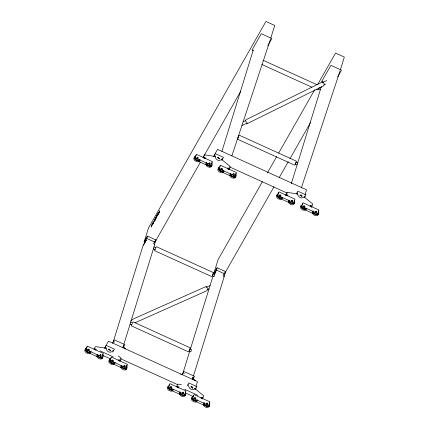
<?xml version="1.0" encoding="UTF-8"?>
<svg xmlns="http://www.w3.org/2000/svg" width="429" height="429" viewBox="0 0 429 429"><rect width="100%" height="100%" fill="white"/><g stroke="black" fill="none" stroke-linecap="round" stroke-linejoin="round"><path stroke-width="0.64" d="M145.222 241.066L144.6 242.417L144.954 242.578M213.921 273.922L214.527 272.554M214.827 272.699L214.243 274.018L214.559 274.211M85.854 349.034L85.816 350.295M87.564 349.812L88.143 350.649L88.969 350.6M90.503 351.812L90.208 352.767L90.669 351.952C88.739 353.619 84.556 351.094 85.768 348.632L85.301 349.447L85.709 349.126M90.728 351.919C90.133 356.14 82.25 351.726 85.5 348.991M97.313 354.365C96.337 358.247 105.143 359.754 102.821 355.121M97.528 354.52C97.238 356.923 100.783 358.934 102.67 357.405L102.209 358.22L102.451 357.786M97.855 354.488L97.817 355.748M102.729 357.373C102.161 361.245 95.109 357.861 97.056 354.799M109.856 359.942L109.926 360.934L111.17 362.392L113.079 363.068L114.538 362.564L114.082 363.009M111.572 360.725L112.151 361.561L113.042 361.39M114.505 362.719L114.211 363.679L114.677 362.859C112.747 364.532 108.564 362.006 109.77 359.54L109.309 360.355L109.717 360.033M114.731 362.832C114.141 367.052 106.258 362.634 109.502 359.899M121.316 365.277C120.345 369.154 129.145 370.661 126.828 366.028M123.429 345.645L123.847 347.458L125.735 348.991M121.536 365.433L121.916 367.101L123.043 368.087M121.756 365.69L121.825 366.661L122.517 367.664M126.512 368.173L126.212 369.133L126.678 368.318L125.075 368.87L122.978 368.125M126.732 368.286C126.142 372.506 118.259 368.087 121.504 365.352M168.409 386.556C167.508 390.803 176.056 388.835 172.04 389.87M194.927 157.255L195.163 159.03M171.552 387.274L170.828 386.872M196.638 158.038L196.659 158.333M173.278 389.441C172.689 393.661 164.806 389.242 168.05 386.508M199.576 160.033L199.281 160.988L199.742 160.173C197.812 161.846 193.629 159.32 194.841 156.853L194.375 157.668M179.864 391.886C178.893 395.763 187.693 397.27 185.376 392.637M206.387 162.586C205.411 166.468 214.216 167.975 211.894 163.342M206.928 162.714C205.716 166.972 215.803 165.117 209.352 165.964M185.06 394.787L184.765 395.742L185.226 394.927C183.419 396.364 180.389 394.685 180.024 392.562M185.28 394.894C184.69 399.115 176.807 394.696 180.057 391.967M211.803 165.599C211.234 169.466 204.183 166.082 206.129 163.02M192.959 377.407L193.039 378.593L193.887 379.815M193.034 377.279L193.452 379.091L195.34 380.625M192.256 398.219L192.546 397.216M192.412 397.463C191.2 401.726 201.287 399.871 194.836 400.718M218.935 168.168L219.283 169.68L220.243 170.613L222.152 171.294L223.611 170.79L223.155 171.235M197.061 400.241L196.766 401.195L197.227 400.38C195.302 402.053 191.114 399.528 192.326 397.061M197.286 400.348C196.568 405.04 188.009 399.147 192.653 397.211M223.804 171.053C223.214 175.273 215.331 170.855 218.576 168.125M203.872 402.793C202.896 406.676 211.701 408.183 209.379 403.55M204.086 402.954C203.818 404.869 205.925 406.247 207.631 406.386M204.263 403.673L204.327 403.067M204.413 402.917C203.518 407.164 212.065 405.201 208.044 406.236M230.389 173.498C229.418 177.381 238.218 178.888 235.902 174.254M230.609 173.654C230.314 176.056 233.859 178.067 235.752 176.539L235.29 177.354L235.585 176.399M230.829 173.911L230.899 174.882L231.59 175.885M232.647 174.399L233.044 175.134L233.939 175.279M209.288 405.807C208.725 409.674 201.668 406.29 203.614 403.228M277.483 194.777C277.252 196.857 279.96 198.434 281.789 197.694M279.193 195.554L279.59 196.289L280.598 196.343M282.132 197.554L281.837 198.509L282.298 197.694C280.491 199.131 277.461 197.453 277.096 195.329M282.352 197.662C281.762 201.882 273.879 197.469 277.123 194.734M288.937 200.107C287.966 203.989 296.766 205.496 294.45 200.863M291.194 201.008L291.591 201.743L292.599 201.796M294.133 203.008L293.838 203.963L294.299 203.148L293.618 203.807M294.358 203.121C293.763 207.341 285.886 202.922 289.13 200.187M301.485 205.689C300.273 209.947 310.36 208.092 303.909 208.939M304.622 206.429L303.898 206.022M306.134 208.462L305.839 209.422L306.306 208.607L306.295 209.143C304.719 212.419 298.182 208.167 301.131 205.641M312.945 211.02C311.969 214.897 320.774 216.404 318.452 211.77M313.486 211.143C313.256 213.218 315.969 214.795 317.798 214.06M318.141 213.915L317.841 214.875L318.307 214.06L318.302 214.597C316.725 217.878 310.183 213.621 313.132 211.095M85.746 349.324L85.988 348.788M194.825 157.545L195.061 157.009M301.383 205.979L301.619 205.443M305.856 208.725L305.534 209.416M86.653 347.608L87.339 346.128L103.357 353.405L102.209 356.987L86.191 349.705L87.06 346.895M102.67 354.89L102.853 354.29M104.96 348.166L105.523 346.348L108.483 341.146L197.474 381.596L195.973 386.443M112.897 342.948L143.05 245.544L146.01 240.342L146.359 240.503L145.86 240.53M110.661 358.521L111.347 357.035L127.365 364.318L126.212 367.894L110.194 360.617L111.068 357.802M156.875 215.605L155.84 218.066M155.765 239.881L154.885 242.133L146.809 238.465M122.807 347.656L123.536 345.286M123.847 344.289L154.789 244.337L154.435 244.176M131.735 324.399L131.29 325.836L188.583 351.877L189.13 350.911L190.969 351.587L191.565 349.662L189.8 348.863M155.014 249.195L154.569 250.638L211.862 276.673L212.409 275.708L214.173 276.512L214.843 274.458L213.079 273.659L212.634 275.102M132.282 323.434L131.837 324.871L130.073 324.072M155.266 249.19L155.711 247.748M195.726 155.834L196.412 154.349L212.43 161.631L211.282 165.208L195.265 157.926L196.133 155.116M211.744 163.111L211.931 162.516M214.033 156.387L214.597 154.569L217.557 149.372L306.547 189.816L305.046 194.664M221.895 151.389L253.314 49.882M219.734 166.742L220.42 165.262L236.438 172.538L235.285 176.115L219.267 168.838L220.141 166.028M237.902 137.736L237.452 139.178L294.744 165.213L295.297 164.248L297.136 164.924M238.004 138.213L238.599 136.288M270.796 38.122L274.721 25.44L265.942 21.45L148.498 227.938L144.133 242.042L144.3 243.098M169.208 385.129L169.895 383.649L185.913 390.926L184.76 394.503L168.742 387.226L169.616 384.416M235.752 174.024L235.934 173.423M189.65 349.34L189.205 350.783L190.347 347.898L133.054 321.857L132.507 322.822L130.668 322.147M182.502 374.587L189.795 351.029M190.385 349.12L212.655 277.177L213.31 276.024M213.739 273.675L218.104 259.572L262.435 181.628M187.114 385.896L188.755 382.925L196.965 386.658L195.324 389.629M185.226 392.406L185.408 391.811M225.37 271.514L224.49 273.766L216.414 270.098M192.412 379.29L193.141 376.925M193.452 375.922L224.394 275.97L224.04 275.809M192.369 398.032L192.894 396.326M193.211 396.037L193.399 395.441M193.618 395.324L192.75 398.133L208.767 405.416L209.915 401.839L193.903 394.557M209.229 403.319L209.416 402.718M278.282 193.35L278.968 191.87L294.986 199.153L293.833 202.729L277.82 195.447L278.689 192.637M285.43 195.506L287.087 192.337L297.635 193.967M318.945 87.956L318.65 88.916L319.197 87.95M291.302 183.66L321.337 86.62M322.522 82.792L322.919 81.515M296.187 194.117L297.828 191.146L306.038 194.879L304.713 197.292M340.401 69.755L344.326 57.073L335.542 53.083L317.68 84.492M302.284 204.263L302.976 202.783L318.994 210.06L317.841 213.637L301.823 206.36L302.692 203.544M231.853 155.925L270.49 39.119M301.458 187.559L340.09 70.753M154.494 244.203L156.118 240.042L147.335 236.052L144.38 241.248M223.638 276.957L225.724 271.675L216.94 267.685L213.985 272.882M155.899 218.093L156.928 215.631M145.452 241.843L147.592 236.379M143.64 245.168L144.348 243.554M214.897 273.836L217.197 268.012M145.125 242.535L145.292 242.203M214.575 274.458L214.731 274.169M88.964 349.817L88.792 349.378L88.277 349.351M91.238 351.48C89.661 354.762 83.119 350.509 86.068 347.983M198.026 158.06L197.86 157.62L197.34 157.593M95.678 349.64L95.2 349.319M200.311 159.706C198.734 162.982 192.192 158.73 195.141 156.204M204.751 157.861L204.274 157.54M100.965 355.271L100.799 354.837L100.279 354.81M210.028 163.513L209.861 163.079L209.341 163.052M109.824 350.359L109.561 349.678L108.752 349.635M114.645 341.65L114.387 342.127M211.524 166.007L211.282 166.447L211.749 165.632C209.937 167.063 206.912 165.39 206.547 163.267M218.919 158.548L218.785 157.974M218.844 167.766C217.637 170.227 221.82 172.753 223.75 171.085L223.284 171.9L223.525 171.466M112.966 360.73L112.8 360.29L112.28 360.263M114.211 363.122L113.905 363.669M115.24 362.392C113.664 365.669 107.127 361.416 110.076 358.891M222.034 168.972L221.863 168.533L221.343 168.506M222.115 169.616L221.959 169.889C223.359 168.994 221.107 167.289 220.71 168.828M119.68 360.548L119.208 360.226M228.754 168.774L228.319 168.42M124.973 366.184L124.801 365.744L124.287 365.717M124.952 367.004C126.206 366.597 124.174 364.355 123.638 366.06M126.212 368.581L125.912 369.128M234.036 174.426L233.864 173.986L233.349 173.959M234.025 175.225C235.28 174.817 233.247 172.581 232.711 174.281M168.324 386.706L168.538 386.309M277.155 194.809L277.397 194.375M171.589 387.998L171.434 388.277C172.833 387.382 170.581 385.676 170.184 387.215M173 389.848L172.758 390.288L173.225 389.473C171.557 390.824 168.94 389.43 168.157 387.677M280.582 195.581L280.41 195.141L279.896 195.115M280.663 196.225L280.507 196.498C281.907 195.608 279.654 193.897 279.258 195.436M184.25 373.289L183.993 373.761M281.832 197.957L281.531 198.504M178.228 387.156L177.794 386.808M287.307 195.383L286.829 195.061M183.521 392.792L183.349 392.353L182.834 392.326M292.583 201.035L292.417 200.595L291.897 200.568M292.664 201.678L292.508 201.957C293.913 201.062 291.656 199.351 291.264 200.89M192.38 387.88L192.348 387.419M301.469 196.069L301.206 195.388L300.402 195.345M301.158 205.722L301.399 205.282M195.522 398.246L194.895 397.737M197.796 399.908C196.058 403.614 188.942 397.94 193.227 396.208M202.236 398.069L201.759 397.747M306.869 208.135C305.351 211.106 299.555 207.84 301.26 204.987M311.309 206.29L310.837 205.968M207.523 403.705L207.357 403.265L206.837 403.239M209.009 406.215L208.767 406.654L209.234 405.834L208.279 406.349M316.586 211.942L316.42 211.508L315.9 211.481M316.672 212.586L316.516 212.864C317.916 211.969 315.664 210.264 315.267 211.803M317.841 214.323L317.535 214.87M87.634 349.694C88.025 348.155 90.283 349.866 88.878 350.756M196.707 157.915C198.327 155.614 198.911 160.451 196.745 158.489M90.444 351.807L89.484 352.348L88.277 352.289M197.351 160.51C203.695 159.604 194.407 161.513 194.873 157.733M153.464 243.924L154.778 241.613M93.983 349.19L95.458 346.594L106.515 348.305M203.056 157.416L204.531 154.815L215.589 156.526M155.148 241.752L200.466 162.065M203.115 157.411L240.825 91.104M267.825 45.747L271.852 38.508L261.304 33.714L252.177 49.764L252.064 50.129L253.233 50.665M153.947 246.948L155.786 247.619L156.333 246.654L213.626 272.694L212.484 275.579M99.635 355.148C101.694 352.836 101.303 358.102 99.555 355.41M208.708 163.374C210.768 161.057 210.376 166.329 208.628 163.631M104.617 348.192L106.204 345.404L114.409 349.136L112.768 352.107M213.69 156.419L215.278 153.63L223.488 157.363L221.841 160.328M100.906 357.84C105.647 356.671 97.694 358.789 97.807 354.96M112.511 343.13L114.355 339.881L124.903 344.675L123.252 347.747M218.704 167.471C217.165 170.184 222.029 173.155 224.056 171.091M109.99 359.695L109.819 361.202M219.063 167.921L218.779 168.919L219.171 169.943M238.669 136.159L239.221 135.194L296.514 161.234L295.372 164.119L295.967 162.2L297.731 162.999M111.637 360.601C112.033 359.068 114.286 360.773 112.886 361.668M119.809 361.422L121.182 358.285L118.313 355.952M228.882 169.648L230.26 166.506L221.423 159.331M230.137 173.933C227.922 177.354 236.47 180.491 235.666 175.89M126.673 365.798L127.081 365.084M125.493 368.715L126.539 368.023L125.08 368.522L123.788 368.195L122.211 366.913L121.809 365.873M233.36 176.877C239.704 175.97 230.416 177.879 230.882 174.094M267.396 172.903L276.662 156.617M278.646 153.126L314.704 89.731M214.296 274.292L215.61 271.981L215.964 272.136L215.465 272.163M320.415 89.72L318.575 89.05L318.028 90.015L316.2 89.184M207.539 289.602L208.086 288.637L206.076 286.518L132.341 319.428L131.794 320.393L130.711 320.876M210.06 285.558L206.102 287.226M209.052 288.926L207.464 289.731L206.917 290.696L135.012 322.79M223.069 275.557L224.383 273.246M224.421 273.965L274.04 186.717M279.006 177.992L288.267 161.706M289.918 158.8L310.43 122.737M337.757 76.812L341.457 70.142L330.909 65.347L321.782 81.403L321.67 81.762L322.839 82.298M277.611 194.53L277.445 196.037M173.531 389.478C171.434 391.816 165.884 387.886 168.624 385.505M282.604 197.699C280.507 200.043 274.957 196.107 277.697 193.726M182.111 374.769L183.961 371.519L194.509 376.308L193.163 378.839M176.534 386.711L178.014 384.111L181.44 384.641M182.191 392.669C183.923 390.444 184.363 395.297 182.228 393.243M291.908 203.485C298.252 202.579 288.964 204.488 289.43 200.702M194.192 398.123C196.251 395.811 195.86 401.077 194.112 398.385M303.265 206.349C303.571 204.89 305.807 206.349 304.601 207.25M202.365 398.943L203.737 395.806L194.482 388.283M311.438 207.164L312.811 204.027L304.413 197.201M206.193 403.576C206.499 402.118 208.735 403.582 207.534 404.483M318.302 211.54L318.709 210.827M243.077 121.895L245.393 120.667L245.919 119.777L322.533 81.896L324.49 84.105L323.965 84.996M241.892 125.574L247.281 122.994L245.324 120.785M326.721 80.539L322.603 82.491M325.536 84.218L323.895 85.114L323.369 86.004L246.761 123.879M144.922 240.921L144.316 242.288M217.31 157.765C218.463 155.523 220.157 160.585 219.096 158.398M217.846 157.824L218.903 158.172M222.05 169.734L221.418 169.852L220.667 169.241M97.303 354.901L97.71 354.579M108.253 349.549C109.411 347.308 111.106 352.375 110.038 350.182M306.306 208.607C304.493 210.038 301.469 208.365 301.104 206.242M121.31 365.814L121.718 365.487M316.607 212.709L315.975 212.827L315.224 212.216M318.307 214.06L317.353 214.57M171.525 388.122L170.699 388.17L170.141 387.628M191.307 387.156L191.811 387.06M184.041 395.324L185.087 394.632L184.888 394.868M281.703 197.844L282.159 197.399L281.96 197.635M317.712 214.21L318.168 213.765L317.969 214.001M222.329 158.591C219.198 162.58 214.811 159.534 214.918 155.218M304.885 196.107C301.748 200.139 297.388 197.018 297.474 192.739M113.256 350.364C110.124 354.397 105.759 351.276 105.845 346.997M195.812 387.886C192.68 391.875 188.293 388.83 188.401 384.518M287.199 195.806L288.004 195.19L286.336 194.434L286.518 195.495M311.202 206.719L311.894 206.306M202.82 398.085L201.85 398.509M203.416 157.904L204.027 157.684M227.424 168.817L228.03 168.597M285.971 195.426L286.577 195.206M309.974 206.333L310.993 206.135M94.342 349.683L95.034 349.431M118.35 360.591L119.042 360.344M176.898 387.199L177.504 386.985M200.901 398.112L201.512 397.892M195.168 157.009C190.106 159.277 200.418 165.063 199.657 159.524M218.79 168.254L219.337 168.066M228.652 169.198L228.013 168.972M300.107 195.211C299.061 195.367 301.297 194.364 301.651 195.393C302.391 195.758 301.635 197.479 301.796 196.16M293.892 203.475C291.977 204.225 289.473 202.804 289.103 200.788M304.493 207.341L303.78 207.304L303.185 206.606M90.16 351.952C88.417 352.633 86.138 351.34 85.8 349.506M95.49 350.091L96.375 349.447L94.707 348.691L94.932 349.839M124.866 367.052L123.681 366.634M178.046 387.612L178.931 386.969L177.263 386.207L177.847 387.601M191.012 386.985C189.967 387.135 192.203 386.132 192.557 387.162C193.302 387.526 192.546 389.248 192.701 387.929M184.717 394.927C182.974 395.608 180.695 394.315 180.357 392.481M207.422 404.574L206.521 404.434L206.113 403.839M204.467 158.322L205.453 157.674L203.78 156.912L204.006 158.06M287.022 195.838L286.561 195.581M316.704 214.613L314.607 213.867M119.401 361.009L119.005 360.827M124.914 368.752L123.649 368.425M182.834 395.265L183.462 395.361M220.715 171.198L221.353 171.423M279.906 198.032L278.662 197.469M191.57 387.012L192.578 387.693M112.28 363.197L111.041 362.634M263.111 60.269L316.747 84.647M319.83 87.264L321.01 87.8M261.953 64.527L311.931 87.243M229.553 166.897L287.462 193.216M229.456 168.581L227.788 167.825L227.965 168.887M312.012 206.102L310.339 205.341L310.634 206.569M198.509 161.417L206.81 165.186M222.512 172.324L230.223 175.831M281.059 198.933L288.771 202.44M305.067 209.845L312.779 213.347M153.351 248.868L155.116 249.673M180.625 374.099L181.794 374.63M120.479 358.676L177.778 384.716M100.091 350.89L113.331 356.907M184.679 389.334L197.914 395.35M120.383 360.36L118.715 359.599L118.892 360.666M202.938 397.876L201.265 397.12L201.56 398.348M102.585 355.292L110.526 358.907M185.848 393.136L193.35 396.546M89.43 353.19L97.147 356.697M113.438 364.103L121.15 367.605M171.986 390.712L179.697 394.213M195.994 401.619L203.705 405.126M303.271 208.714L302.139 207.947L301.33 206.44M194.53 380.341L195.265 380.754M193.592 400.155L194.198 400.493M314.671 213.83L313.545 212.843L313.106 211.695M124.925 348.707L123.772 347.587L123.295 346.342M314.141 213.406L313.336 211.894M290.138 202.493L289.328 200.987M277.719 196.552L278.137 197.04M205.067 405.18L204.376 404.177M193.066 399.726L192.374 398.723M181.065 394.272L180.373 393.27M169.064 388.819L168.372 387.816M98.096 356.263L98.509 356.751M86.09 350.809L86.508 351.297M311.266 206.354L311.652 207.094M207.169 164.489L206.773 163.465M204.756 158.017L205.094 158.666M202.241 398.225L202.579 398.873M178.233 387.312L178.571 387.966M157.395 215.648L158.516 212.693L157.395 215.648M158.848 213.245L159.685 210.923L158.848 213.245M157.116 215.964C158.644 215.32 159.969 207.577 157.116 215.964M152.853 223.042L152.66 224.399L154.971 219.278L152.976 223.611L153.292 222.222L152.853 223.042M152.381 224.474L151.094 227.038L152.724 223.123L151.925 224.823L152.381 224.474M155.089 218.956C154.108 221.305 154.461 221.981 155.405 219.289C153.593 223.139 156.36 216.607 155.089 218.956M155.609 218.468L155.561 218.849L156.328 217.369L156.097 218.114L156.387 217.728L157.298 214.575L155.609 218.468"/></g></svg>
